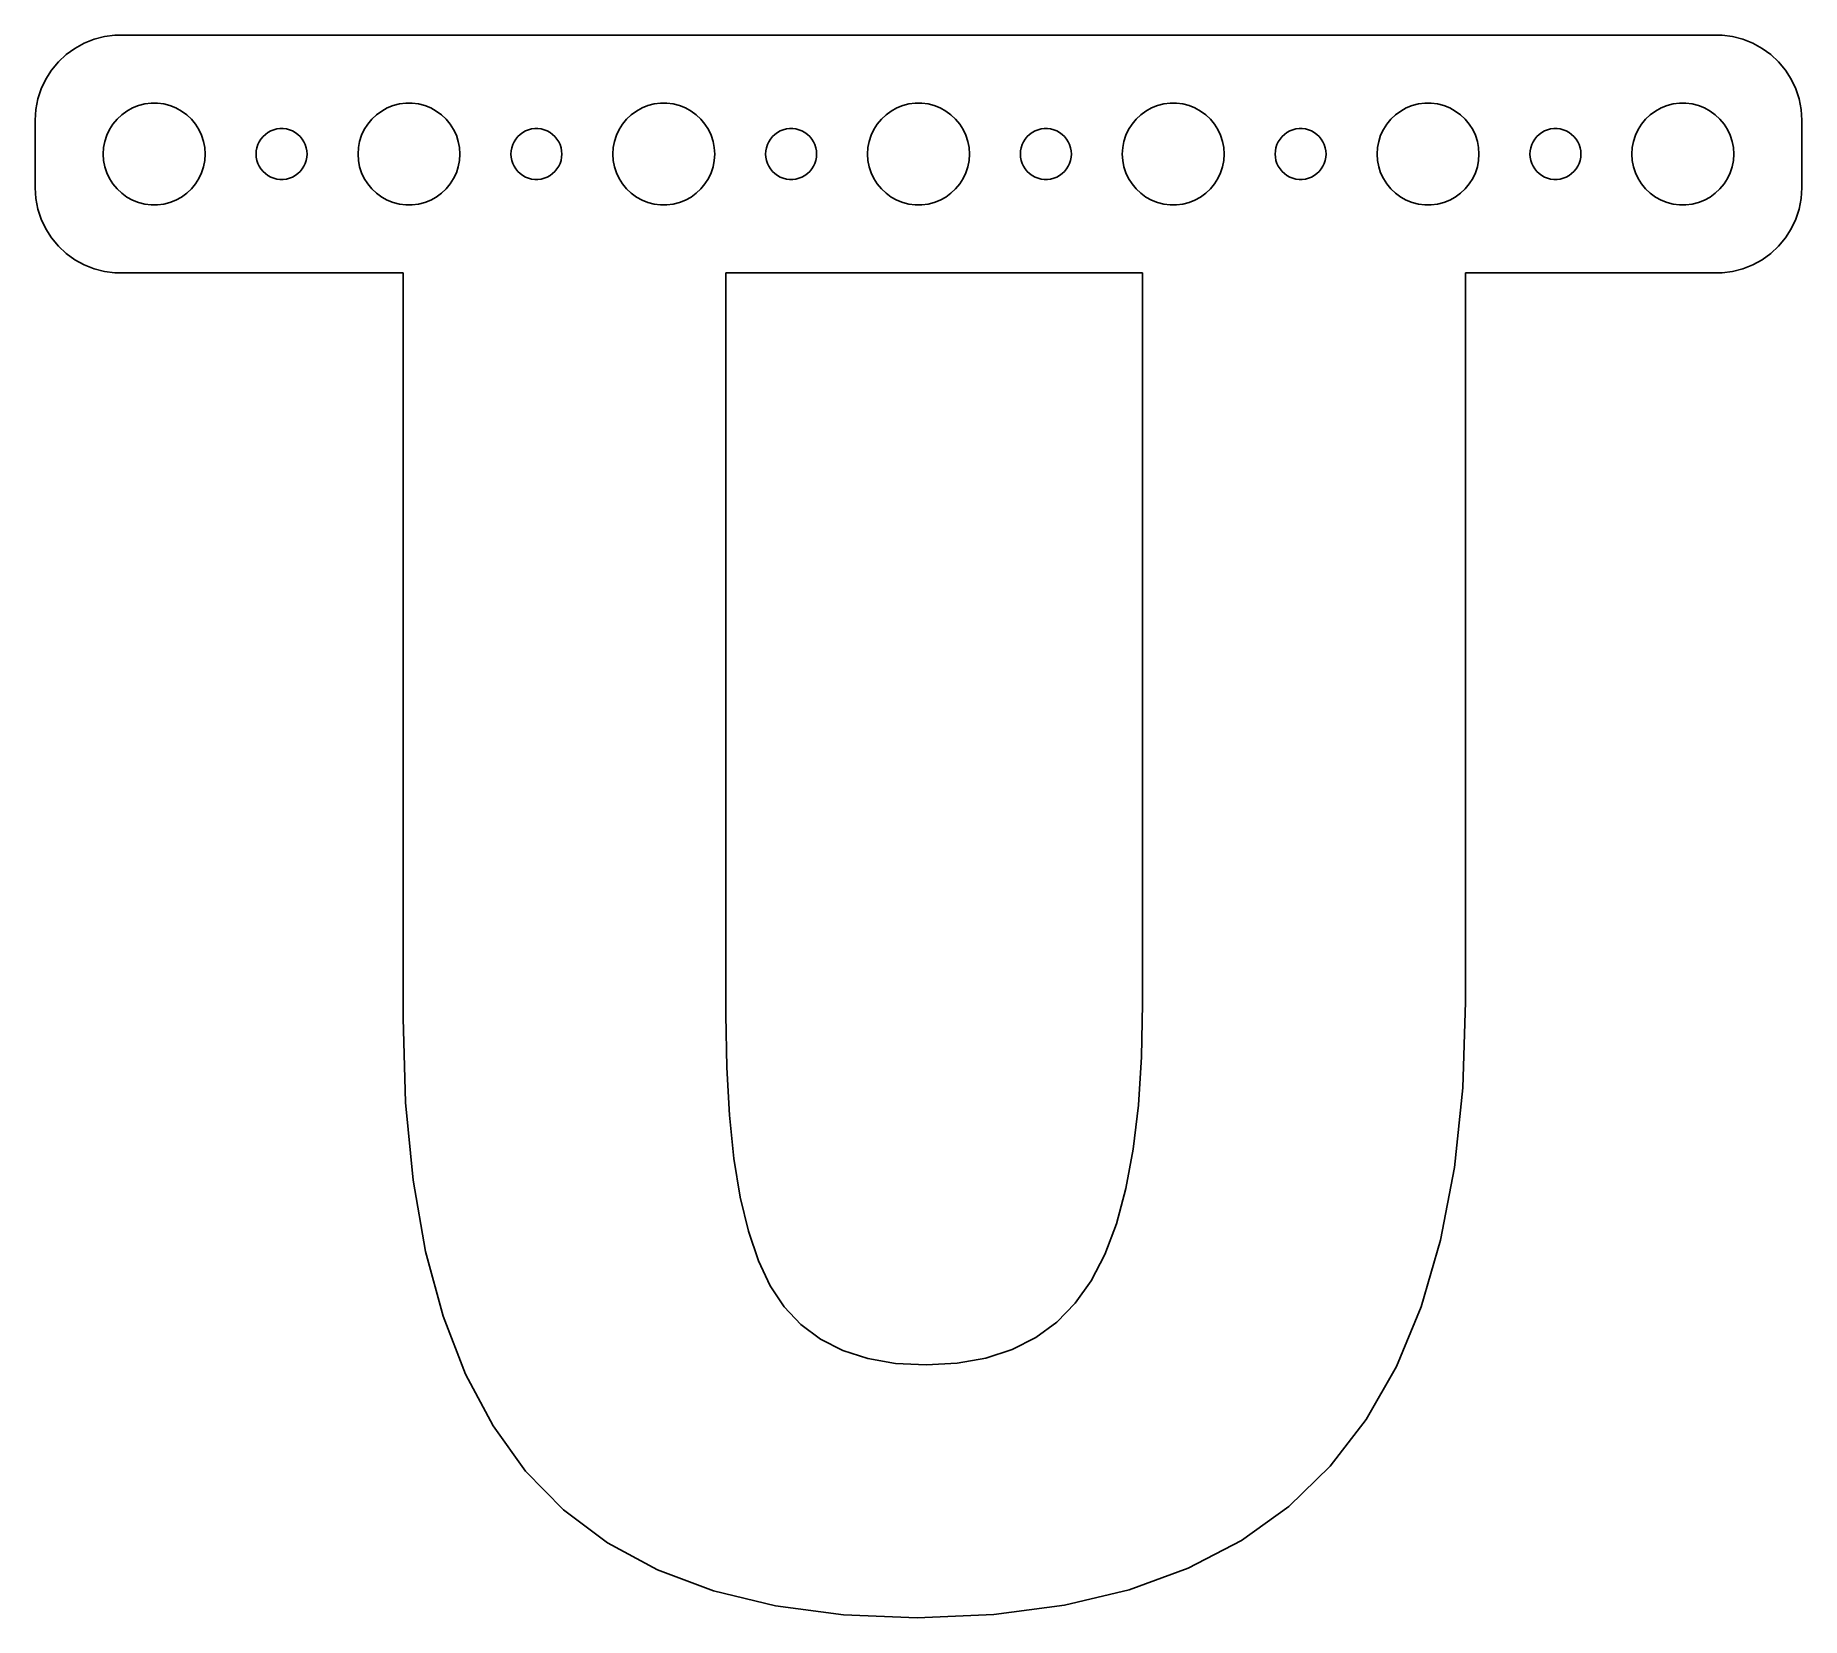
# Model space of a CAD drawing. Header units: metres. Extents: x -52 to 52, y -86 to 7.
import ezdxf

# ---------------------------------------------------------------- set-up
doc = ezdxf.new("R2010")
doc.units = ezdxf.units.M

msp = doc.modelspace()

# ---------------------------------------------------------------- linework, layer by layer
for p, q in [((-49.1289, 6.52412), (-49.6791, 6.22163)), ((-48.5451, 6.75528), (-49.1289, 6.52412)), ((-47.9369, 6.91142), (-48.5451, 6.75528)), ((-47.3139, 6.99013), (-47.9369, 6.91142)), ((47.3139, 6.99013), (-47.3139, 6.99013)), ((47.9369, 6.91142), (47.3139, 6.99013)), ((48.5451, 6.75528), (47.9369, 6.91142)), ((49.1289, 6.52412), (48.5451, 6.75528)), ((49.6791, 6.22163), (49.1289, 6.52412)), ((-50.6448, 5.42273), (-51.0451, 4.93892)), ((-50.1871, 5.85255), (-50.6448, 5.42273)), ((-49.6791, 6.22163), (-50.1871, 5.85255)), ((50.1871, 5.85255), (49.6791, 6.22163)), ((50.6448, 5.42273), (50.1871, 5.85255)), ((51.0451, 4.93892), (50.6448, 5.42273)), ((-51.3815, 4.40877), (-51.6489, 3.84062)), ((-51.0451, 4.93892), (-51.3815, 4.40877)), ((51.3815, 4.40877), (51.0451, 4.93892)), ((51.6489, 3.84062), (51.3815, 4.40877)), ((-51.8429, 3.24344), (-51.9606, 2.62666)), ((-51.6489, 3.84062), (-51.8429, 3.24344)), ((51.8429, 3.24344), (51.6489, 3.84062)), ((51.9606, 2.62666), (51.8429, 3.24344)), ((-51.9606, 2.62666), (-52, 2)), ((-47.1869, 2.05363), (-46.9123, 2.31154)), ((-46.9123, 2.31154), (-46.6075, 2.53297)), ((-46.6075, 2.53297), (-46.2773, 2.71448)), ((-46.2773, 2.71448), (-45.927, 2.85316)), ((-45.927, 2.85316), (-45.5621, 2.94685)), ((-45.5621, 2.94685), (-45.1884, 2.99408)), ((-45.1884, 2.99408), (-44.8116, 2.99408)), ((-44.8116, 2.99408), (-44.4379, 2.94685)), ((-44.4379, 2.94685), (-44.0729, 2.85316)), ((-44.0729, 2.85316), (-43.7227, 2.71448)), ((-43.7227, 2.71448), (-43.3925, 2.53297)), ((-43.3925, 2.53297), (-43.0877, 2.31154)), ((-43.0877, 2.31154), (-42.8131, 2.05363)), ((-32.1869, 2.05363), (-31.9123, 2.31154)), ((-31.9123, 2.31154), (-31.6075, 2.53297)), ((-31.6075, 2.53297), (-31.2773, 2.71448)), ((-31.2773, 2.71448), (-30.927, 2.85316)), ((-30.927, 2.85316), (-30.5621, 2.94685)), ((-30.5621, 2.94685), (-30.1884, 2.99408)), ((-30.1884, 2.99408), (-29.8116, 2.99408)), ((-29.8116, 2.99408), (-29.4379, 2.94685)), ((-29.4379, 2.94685), (-29.0729, 2.85316)), ((-29.0729, 2.85316), (-28.7227, 2.71448)), ((-28.7227, 2.71448), (-28.3925, 2.53297)), ((-28.3925, 2.53297), (-28.0877, 2.31154)), ((-28.0877, 2.31154), (-27.8131, 2.05363)), ((-17.1869, 2.05363), (-16.9123, 2.31154)), ((-16.9123, 2.31154), (-16.6075, 2.53297)), ((-16.6075, 2.53297), (-16.2773, 2.71448)), ((-16.2773, 2.71448), (-15.927, 2.85316)), ((-15.927, 2.85316), (-15.5621, 2.94685)), ((-15.5621, 2.94685), (-15.1884, 2.99408)), ((-15.1884, 2.99408), (-14.8116, 2.99408)), ((-14.8116, 2.99408), (-14.4379, 2.94685)), ((-14.4379, 2.94685), (-14.0729, 2.85316)), ((-14.0729, 2.85316), (-13.7227, 2.71448)), ((-13.7227, 2.71448), (-13.3925, 2.53297)), ((-13.3925, 2.53297), (-13.0877, 2.31154)), ((-13.0877, 2.31154), (-12.8131, 2.05363)), ((-2.1869, 2.05363), (-1.91226, 2.31154)), ((-1.91226, 2.31154), (-1.60747, 2.53297)), ((-1.60747, 2.53297), (-1.27733, 2.71448)), ((-1.27733, 2.71448), (-0.927048, 2.85316)), ((-0.927048, 2.85316), (-0.562134, 2.94685)), ((-0.562134, 2.94685), (-0.18837, 2.99408)), ((-0.18837, 2.99408), (0.18837, 2.99408)), ((0.18837, 2.99408), (0.562134, 2.94685)), ((0.562134, 2.94685), (0.927048, 2.85316)), ((0.927048, 2.85316), (1.27733, 2.71448)), ((1.27733, 2.71448), (1.60747, 2.53297)), ((1.60747, 2.53297), (1.91226, 2.31154)), ((1.91226, 2.31154), (2.1869, 2.05363)), ((12.8131, 2.05363), (13.0877, 2.31154)), ((13.0877, 2.31154), (13.3925, 2.53297)), ((13.3925, 2.53297), (13.7227, 2.71448)), ((13.7227, 2.71448), (14.0729, 2.85316)), ((14.0729, 2.85316), (14.4379, 2.94685)), ((14.4379, 2.94685), (14.8116, 2.99408)), ((14.8116, 2.99408), (15.1884, 2.99408)), ((15.1884, 2.99408), (15.5621, 2.94685)), ((15.5621, 2.94685), (15.927, 2.85316)), ((15.927, 2.85316), (16.2773, 2.71448)), ((16.2773, 2.71448), (16.6075, 2.53297)), ((16.6075, 2.53297), (16.9123, 2.31154)), ((16.9123, 2.31154), (17.1869, 2.05363)), ((27.8131, 2.05363), (28.0877, 2.31154)), ((28.0877, 2.31154), (28.3925, 2.53297)), ((28.3925, 2.53297), (28.7227, 2.71448)), ((28.7227, 2.71448), (29.0729, 2.85316)), ((29.0729, 2.85316), (29.4379, 2.94685)), ((29.4379, 2.94685), (29.8116, 2.99408)), ((29.8116, 2.99408), (30.1884, 2.99408)), ((30.1884, 2.99408), (30.5621, 2.94685)), ((30.5621, 2.94685), (30.927, 2.85316)), ((30.927, 2.85316), (31.2773, 2.71448)), ((31.2773, 2.71448), (31.6075, 2.53297)), ((31.6075, 2.53297), (31.9123, 2.31154)), ((31.9123, 2.31154), (32.1869, 2.05363)), ((42.8131, 2.05363), (43.0877, 2.31154)), ((43.0877, 2.31154), (43.3925, 2.53297)), ((43.3925, 2.53297), (43.7227, 2.71448)), ((43.7227, 2.71448), (44.0729, 2.85316)), ((44.0729, 2.85316), (44.4379, 2.94685)), ((44.4379, 2.94685), (44.8116, 2.99408)), ((44.8116, 2.99408), (45.1884, 2.99408)), ((45.1884, 2.99408), (45.5621, 2.94685)), ((45.5621, 2.94685), (45.927, 2.85316)), ((45.927, 2.85316), (46.2773, 2.71448)), ((46.2773, 2.71448), (46.6075, 2.53297)), ((46.6075, 2.53297), (46.9123, 2.31154)), ((46.9123, 2.31154), (47.1869, 2.05363)), ((52, 2), (51.9606, 2.62666)), ((-52, 2), (-52, -2)), ((-47.9057, 0.746063), (-47.7893, 1.10437)), ((-47.7893, 1.10437), (-47.6289, 1.44525)), ((-47.6289, 1.44525), (-47.427, 1.76335)), ((-47.427, 1.76335), (-47.1869, 2.05363)), ((-42.8131, 2.05363), (-42.5729, 1.76335)), ((-42.5729, 1.76335), (-42.3711, 1.44525)), ((-42.3711, 1.44525), (-42.2107, 1.10437)), ((-42.2107, 1.10437), (-42.0942, 0.746063)), ((-38.5934, 1.02681), (-38.4561, 1.15576)), ((-38.4561, 1.15576), (-38.3037, 1.26648)), ((-38.3037, 1.26648), (-38.1387, 1.35724)), ((-38.1387, 1.35724), (-37.9635, 1.42657)), ((-37.9635, 1.42657), (-37.7811, 1.47342)), ((-37.7811, 1.47342), (-37.5942, 1.49704)), ((-37.5942, 1.49704), (-37.4058, 1.49704)), ((-37.4058, 1.49704), (-37.2189, 1.47342)), ((-37.2189, 1.47342), (-37.0365, 1.42657)), ((-37.0365, 1.42657), (-36.8613, 1.35724)), ((-36.8613, 1.35724), (-36.6963, 1.26648)), ((-36.6963, 1.26648), (-36.5439, 1.15576)), ((-36.5439, 1.15576), (-36.4065, 1.02681)), ((-32.9057, 0.746063), (-32.7893, 1.10437)), ((-32.7893, 1.10437), (-32.6289, 1.44525)), ((-32.6289, 1.44525), (-32.427, 1.76335)), ((-32.427, 1.76335), (-32.1869, 2.05363)), ((-27.8131, 2.05363), (-27.5729, 1.76335)), ((-27.5729, 1.76335), (-27.3711, 1.44525)), ((-27.3711, 1.44525), (-27.2107, 1.10437)), ((-27.2107, 1.10437), (-27.0942, 0.746063)), ((-23.5934, 1.02681), (-23.4561, 1.15576)), ((-23.4561, 1.15576), (-23.3037, 1.26648)), ((-23.3037, 1.26648), (-23.1387, 1.35724)), ((-23.1387, 1.35724), (-22.9635, 1.42657)), ((-22.9635, 1.42657), (-22.7811, 1.47342)), ((-22.7811, 1.47342), (-22.5942, 1.49704)), ((-22.5942, 1.49704), (-22.4058, 1.49704)), ((-22.4058, 1.49704), (-22.2189, 1.47342)), ((-22.2189, 1.47342), (-22.0365, 1.42657)), ((-22.0365, 1.42657), (-21.8613, 1.35724)), ((-21.8613, 1.35724), (-21.6963, 1.26648)), ((-21.6963, 1.26648), (-21.5439, 1.15576)), ((-21.5439, 1.15576), (-21.4065, 1.02681)), ((-17.9057, 0.746063), (-17.7893, 1.10437)), ((-17.7893, 1.10437), (-17.6289, 1.44525)), ((-17.6289, 1.44525), (-17.427, 1.76335)), ((-17.427, 1.76335), (-17.1869, 2.05363)), ((-12.8131, 2.05363), (-12.5729, 1.76335)), ((-12.5729, 1.76335), (-12.3711, 1.44525)), ((-12.3711, 1.44525), (-12.2107, 1.10437)), ((-12.2107, 1.10437), (-12.0942, 0.746063)), ((-8.59344, 1.02681), (-8.45613, 1.15576)), ((-8.45613, 1.15576), (-8.30373, 1.26648)), ((-8.30373, 1.26648), (-8.13866, 1.35724)), ((-8.13866, 1.35724), (-7.96352, 1.42657)), ((-7.96352, 1.42657), (-7.78107, 1.47342)), ((-7.78107, 1.47342), (-7.59418, 1.49704)), ((-7.59418, 1.49704), (-7.40581, 1.49704)), ((-7.40581, 1.49704), (-7.21892, 1.47342)), ((-7.21892, 1.47342), (-7.03647, 1.42657)), ((-7.03647, 1.42657), (-6.86133, 1.35724)), ((-6.86133, 1.35724), (-6.69626, 1.26648)), ((-6.69626, 1.26648), (-6.54385, 1.15576)), ((-6.54385, 1.15576), (-6.40654, 1.02681)), ((-2.90575, 0.746063), (-2.78932, 1.10437)), ((-2.78932, 1.10437), (-2.62891, 1.44525)), ((-2.62891, 1.44525), (-2.42705, 1.76335)), ((-2.42705, 1.76335), (-2.1869, 2.05363)), ((2.1869, 2.05363), (2.42705, 1.76335)), ((2.42705, 1.76335), (2.62891, 1.44525)), ((2.62891, 1.44525), (2.78932, 1.10437)), ((2.78932, 1.10437), (2.90575, 0.746063)), ((6.40654, 1.02681), (6.54385, 1.15576)), ((6.54385, 1.15576), (6.69626, 1.26648)), ((6.69626, 1.26648), (6.86133, 1.35724)), ((6.86133, 1.35724), (7.03647, 1.42657)), ((7.03647, 1.42657), (7.21892, 1.47342)), ((7.21892, 1.47342), (7.40581, 1.49704)), ((7.40581, 1.49704), (7.59418, 1.49704)), ((7.59418, 1.49704), (7.78107, 1.47342)), ((7.78107, 1.47342), (7.96352, 1.42657)), ((7.96352, 1.42657), (8.13866, 1.35724)), ((8.13866, 1.35724), (8.30373, 1.26648)), ((8.30373, 1.26648), (8.45613, 1.15576)), ((8.45613, 1.15576), (8.59344, 1.02681)), ((12.0942, 0.746063), (12.2107, 1.10437)), ((12.2107, 1.10437), (12.3711, 1.44525)), ((12.3711, 1.44525), (12.5729, 1.76335)), ((12.5729, 1.76335), (12.8131, 2.05363)), ((17.1869, 2.05363), (17.427, 1.76335)), ((17.427, 1.76335), (17.6289, 1.44525)), ((17.6289, 1.44525), (17.7893, 1.10437)), ((17.7893, 1.10437), (17.9057, 0.746063)), ((21.4065, 1.02681), (21.5439, 1.15576)), ((21.5439, 1.15576), (21.6963, 1.26648)), ((21.6963, 1.26648), (21.8613, 1.35724)), ((21.8613, 1.35724), (22.0365, 1.42657)), ((22.0365, 1.42657), (22.2189, 1.47342)), ((22.2189, 1.47342), (22.4058, 1.49704)), ((22.4058, 1.49704), (22.5942, 1.49704)), ((22.5942, 1.49704), (22.7811, 1.47342)), ((22.7811, 1.47342), (22.9635, 1.42657)), ((22.9635, 1.42657), (23.1387, 1.35724)), ((23.1387, 1.35724), (23.3037, 1.26648)), ((23.3037, 1.26648), (23.4561, 1.15576)), ((23.4561, 1.15576), (23.5934, 1.02681)), ((27.0942, 0.746063), (27.2107, 1.10437)), ((27.2107, 1.10437), (27.3711, 1.44525)), ((27.3711, 1.44525), (27.5729, 1.76335)), ((27.5729, 1.76335), (27.8131, 2.05363)), ((32.1869, 2.05363), (32.427, 1.76335)), ((32.427, 1.76335), (32.6289, 1.44525)), ((32.6289, 1.44525), (32.7893, 1.10437)), ((32.7893, 1.10437), (32.9057, 0.746063)), ((36.4065, 1.02681), (36.5439, 1.15576)), ((36.5439, 1.15576), (36.6963, 1.26648)), ((36.6963, 1.26648), (36.8613, 1.35724)), ((36.8613, 1.35724), (37.0365, 1.42657)), ((37.0365, 1.42657), (37.2189, 1.47342)), ((37.2189, 1.47342), (37.4058, 1.49704)), ((37.4058, 1.49704), (37.5942, 1.49704)), ((37.5942, 1.49704), (37.7811, 1.47342)), ((37.7811, 1.47342), (37.9635, 1.42657)), ((37.9635, 1.42657), (38.1387, 1.35724)), ((38.1387, 1.35724), (38.3037, 1.26648)), ((38.3037, 1.26648), (38.4561, 1.15576)), ((38.4561, 1.15576), (38.5934, 1.02681)), ((42.0942, 0.746063), (42.2107, 1.10437)), ((42.2107, 1.10437), (42.3711, 1.44525)), ((42.3711, 1.44525), (42.5729, 1.76335)), ((42.5729, 1.76335), (42.8131, 2.05363)), ((47.1869, 2.05363), (47.427, 1.76335)), ((47.427, 1.76335), (47.6289, 1.44525)), ((47.6289, 1.44525), (47.7893, 1.10437)), ((47.7893, 1.10437), (47.9057, 0.746063)), ((52, -2), (52, 2)), ((-48, 0), (-47.9763, 0.375992)), ((-47.9763, -0.375992), (-48, 0)), ((-47.9763, 0.375992), (-47.9057, 0.746063)), ((-42.0942, 0.746063), (-42.0237, 0.375992)), ((-42.0237, 0.375992), (-42, 0)), ((-42, 0), (-42.0237, -0.375992)), ((-39, 0), (-38.9882, 0.187988)), ((-38.9882, -0.187988), (-39, 0)), ((-38.9882, 0.187988), (-38.9529, 0.373032)), ((-38.9529, 0.373032), (-38.8947, 0.552185)), ((-38.8947, 0.552185), (-38.8145, 0.722626)), ((-38.8145, 0.722626), (-38.7135, 0.881668)), ((-38.7135, 0.881668), (-38.5934, 1.02681)), ((-36.4065, 1.02681), (-36.2865, 0.881668)), ((-36.2865, 0.881668), (-36.1855, 0.722626)), ((-36.1855, 0.722626), (-36.1053, 0.552185)), ((-36.1053, 0.552185), (-36.0471, 0.373032)), ((-36.0471, 0.373032), (-36.0118, 0.187988)), ((-36.0118, 0.187988), (-36, 0)), ((-36, 0), (-36.0118, -0.187988)), ((-33, 0), (-32.9763, 0.375992)), ((-32.9763, -0.375992), (-33, 0)), ((-32.9763, 0.375992), (-32.9057, 0.746063)), ((-27.0942, 0.746063), (-27.0237, 0.375992)), ((-27.0237, 0.375992), (-27, 0)), ((-27, 0), (-27.0237, -0.375992)), ((-24, 0), (-23.9882, 0.187988)), ((-23.9882, -0.187988), (-24, 0)), ((-23.9882, 0.187988), (-23.9529, 0.373032)), ((-23.9529, 0.373032), (-23.8947, 0.552185)), ((-23.8947, 0.552185), (-23.8145, 0.722626)), ((-23.8145, 0.722626), (-23.7135, 0.881668)), ((-23.7135, 0.881668), (-23.5934, 1.02681)), ((-21.4065, 1.02681), (-21.2865, 0.881668)), ((-21.2865, 0.881668), (-21.1855, 0.722626)), ((-21.1855, 0.722626), (-21.1053, 0.552185)), ((-21.1053, 0.552185), (-21.0471, 0.373032)), ((-21.0471, 0.373032), (-21.0118, 0.187988)), ((-21.0118, 0.187988), (-21, 0)), ((-21, 0), (-21.0118, -0.187988)), ((-18, 0), (-17.9763, 0.375992)), ((-17.9763, -0.375992), (-18, 0)), ((-17.9763, 0.375992), (-17.9057, 0.746063)), ((-12.0942, 0.746063), (-12.0237, 0.375992)), ((-12.0237, 0.375992), (-12, 0)), ((-12, 0), (-12.0237, -0.375992)), ((-9, 0), (-8.98816, 0.187988)), ((-8.98816, -0.187988), (-9, 0)), ((-8.98816, 0.187988), (-8.95287, 0.373032)), ((-8.95287, 0.373032), (-8.89465, 0.552185)), ((-8.89465, 0.552185), (-8.81445, 0.722626)), ((-8.81445, 0.722626), (-8.71352, 0.881668)), ((-8.71352, 0.881668), (-8.59344, 1.02681)), ((-6.40654, 1.02681), (-6.28647, 0.881668)), ((-6.28647, 0.881668), (-6.18553, 0.722626)), ((-6.18553, 0.722626), (-6.10533, 0.552185)), ((-6.10533, 0.552185), (-6.04712, 0.373032)), ((-6.04712, 0.373032), (-6.01183, 0.187988)), ((-6.01183, 0.187988), (-6, 0)), ((-6, 0), (-6.01183, -0.187988)), ((-3, 0), (-2.97633, 0.375992)), ((-2.97633, -0.375992), (-3, 0)), ((-2.97633, 0.375992), (-2.90575, 0.746063)), ((2.90575, 0.746063), (2.97633, 0.375992)), ((2.97633, 0.375992), (3, 0)), ((3, 0), (2.97633, -0.375992)), ((6, 0), (6.01183, 0.187988)), ((6.01183, -0.187988), (6, 0)), ((6.01183, 0.187988), (6.04712, 0.373032)), ((6.04712, 0.373032), (6.10533, 0.552185)), ((6.10533, 0.552185), (6.18553, 0.722626)), ((6.18553, 0.722626), (6.28647, 0.881668)), ((6.28647, 0.881668), (6.40654, 1.02681)), ((8.59344, 1.02681), (8.71352, 0.881668)), ((8.71352, 0.881668), (8.81445, 0.722626)), ((8.81445, 0.722626), (8.89465, 0.552185)), ((8.89465, 0.552185), (8.95287, 0.373032)), ((8.95287, 0.373032), (8.98816, 0.187988)), ((8.98816, 0.187988), (9, 0)), ((9, 0), (8.98816, -0.187988)), ((12, 0), (12.0237, 0.375992)), ((12.0237, -0.375992), (12, 0)), ((12.0237, 0.375992), (12.0942, 0.746063)), ((17.9057, 0.746063), (17.9763, 0.375992)), ((17.9763, 0.375992), (18, 0)), ((18, 0), (17.9763, -0.375992)), ((21, 0), (21.0118, 0.187988)), ((21.0118, -0.187988), (21, 0)), ((21.0118, 0.187988), (21.0471, 0.373032)), ((21.0471, 0.373032), (21.1053, 0.552185)), ((21.1053, 0.552185), (21.1855, 0.722626)), ((21.1855, 0.722626), (21.2865, 0.881668)), ((21.2865, 0.881668), (21.4065, 1.02681)), ((23.5934, 1.02681), (23.7135, 0.881668)), ((23.7135, 0.881668), (23.8145, 0.722626)), ((23.8145, 0.722626), (23.8947, 0.552185)), ((23.8947, 0.552185), (23.9529, 0.373032)), ((23.9529, 0.373032), (23.9882, 0.187988)), ((23.9882, 0.187988), (24, 0)), ((24, 0), (23.9882, -0.187988)), ((27, 0), (27.0237, 0.375992)), ((27.0237, -0.375992), (27, 0)), ((27.0237, 0.375992), (27.0942, 0.746063)), ((32.9057, 0.746063), (32.9763, 0.375992)), ((32.9763, 0.375992), (33, 0)), ((33, 0), (32.9763, -0.375992)), ((36, 0), (36.0118, 0.187988)), ((36.0118, -0.187988), (36, 0)), ((36.0118, 0.187988), (36.0471, 0.373032)), ((36.0471, 0.373032), (36.1053, 0.552185)), ((36.1053, 0.552185), (36.1855, 0.722626)), ((36.1855, 0.722626), (36.2865, 0.881668)), ((36.2865, 0.881668), (36.4065, 1.02681)), ((38.5934, 1.02681), (38.7135, 0.881668)), ((38.7135, 0.881668), (38.8145, 0.722626)), ((38.8145, 0.722626), (38.8947, 0.552185)), ((38.8947, 0.552185), (38.9529, 0.373032)), ((38.9529, 0.373032), (38.9882, 0.187988)), ((38.9882, 0.187988), (39, 0)), ((39, 0), (38.9882, -0.187988)), ((42, 0), (42.0237, 0.375992)), ((42.0237, -0.375992), (42, 0)), ((42.0237, 0.375992), (42.0942, 0.746063)), ((47.9057, 0.746063), (47.9763, 0.375992)), ((47.9763, 0.375992), (48, 0)), ((48, 0), (47.9763, -0.375992)), ((-47.9057, -0.746063), (-47.9763, -0.375992)), ((-47.7893, -1.10437), (-47.9057, -0.746063)), ((-42.0942, -0.746063), (-42.2107, -1.10437)), ((-42.0237, -0.375992), (-42.0942, -0.746063)), ((-38.9529, -0.373032), (-38.9882, -0.187988)), ((-38.8947, -0.552185), (-38.9529, -0.373032)), ((-38.8145, -0.722626), (-38.8947, -0.552185)), ((-38.7135, -0.881668), (-38.8145, -0.722626)), ((-38.5934, -1.02681), (-38.7135, -0.881668)), ((-38.4561, -1.15576), (-38.5934, -1.02681)), ((-36.4065, -1.02681), (-36.5439, -1.15576)), ((-36.2865, -0.881668), (-36.4065, -1.02681)), ((-36.1855, -0.722626), (-36.2865, -0.881668)), ((-36.1053, -0.552185), (-36.1855, -0.722626)), ((-36.0471, -0.373032), (-36.1053, -0.552185)), ((-36.0118, -0.187988), (-36.0471, -0.373032)), ((-32.9057, -0.746063), (-32.9763, -0.375992)), ((-32.7893, -1.10437), (-32.9057, -0.746063)), ((-27.0942, -0.746063), (-27.2107, -1.10437)), ((-27.0237, -0.375992), (-27.0942, -0.746063)), ((-23.9529, -0.373032), (-23.9882, -0.187988)), ((-23.8947, -0.552185), (-23.9529, -0.373032)), ((-23.8145, -0.722626), (-23.8947, -0.552185)), ((-23.7135, -0.881668), (-23.8145, -0.722626)), ((-23.5934, -1.02681), (-23.7135, -0.881668)), ((-23.4561, -1.15576), (-23.5934, -1.02681)), ((-21.4065, -1.02681), (-21.5439, -1.15576)), ((-21.2865, -0.881668), (-21.4065, -1.02681)), ((-21.1855, -0.722626), (-21.2865, -0.881668)), ((-21.1053, -0.552185), (-21.1855, -0.722626)), ((-21.0471, -0.373032), (-21.1053, -0.552185)), ((-21.0118, -0.187988), (-21.0471, -0.373032)), ((-17.9057, -0.746063), (-17.9763, -0.375992)), ((-17.7893, -1.10437), (-17.9057, -0.746063)), ((-12.0942, -0.746063), (-12.2107, -1.10437)), ((-12.0237, -0.375992), (-12.0942, -0.746063)), ((-8.95287, -0.373032), (-8.98816, -0.187988)), ((-8.89465, -0.552185), (-8.95287, -0.373032)), ((-8.81445, -0.722626), (-8.89465, -0.552185)), ((-8.71352, -0.881668), (-8.81445, -0.722626)), ((-8.59344, -1.02681), (-8.71352, -0.881668)), ((-8.45613, -1.15576), (-8.59344, -1.02681)), ((-6.40654, -1.02681), (-6.54385, -1.15576)), ((-6.28647, -0.881668), (-6.40654, -1.02681)), ((-6.18553, -0.722626), (-6.28647, -0.881668)), ((-6.10533, -0.552185), (-6.18553, -0.722626)), ((-6.04712, -0.373032), (-6.10533, -0.552185)), ((-6.01183, -0.187988), (-6.04712, -0.373032)), ((-2.90575, -0.746063), (-2.97633, -0.375992)), ((-2.78932, -1.10437), (-2.90575, -0.746063)), ((2.90575, -0.746063), (2.78932, -1.10437)), ((2.97633, -0.375992), (2.90575, -0.746063)), ((6.04712, -0.373032), (6.01183, -0.187988)), ((6.10533, -0.552185), (6.04712, -0.373032)), ((6.18553, -0.722626), (6.10533, -0.552185)), ((6.28647, -0.881668), (6.18553, -0.722626)), ((6.40654, -1.02681), (6.28647, -0.881668)), ((6.54385, -1.15576), (6.40654, -1.02681)), ((8.59344, -1.02681), (8.45613, -1.15576)), ((8.71352, -0.881668), (8.59344, -1.02681)), ((8.81445, -0.722626), (8.71352, -0.881668)), ((8.89465, -0.552185), (8.81445, -0.722626)), ((8.95287, -0.373032), (8.89465, -0.552185)), ((8.98816, -0.187988), (8.95287, -0.373032)), ((12.0942, -0.746063), (12.0237, -0.375992)), ((12.2107, -1.10437), (12.0942, -0.746063)), ((17.9057, -0.746063), (17.7893, -1.10437)), ((17.9763, -0.375992), (17.9057, -0.746063)), ((21.0471, -0.373032), (21.0118, -0.187988)), ((21.1053, -0.552185), (21.0471, -0.373032)), ((21.1855, -0.722626), (21.1053, -0.552185)), ((21.2865, -0.881668), (21.1855, -0.722626)), ((21.4065, -1.02681), (21.2865, -0.881668)), ((21.5439, -1.15576), (21.4065, -1.02681)), ((23.5934, -1.02681), (23.4561, -1.15576)), ((23.7135, -0.881668), (23.5934, -1.02681)), ((23.8145, -0.722626), (23.7135, -0.881668)), ((23.8947, -0.552185), (23.8145, -0.722626)), ((23.9529, -0.373032), (23.8947, -0.552185)), ((23.9882, -0.187988), (23.9529, -0.373032)), ((27.0942, -0.746063), (27.0237, -0.375992)), ((27.2107, -1.10437), (27.0942, -0.746063)), ((32.9057, -0.746063), (32.7893, -1.10437)), ((32.9763, -0.375992), (32.9057, -0.746063)), ((36.0471, -0.373032), (36.0118, -0.187988)), ((36.1053, -0.552185), (36.0471, -0.373032)), ((36.1855, -0.722626), (36.1053, -0.552185)), ((36.2865, -0.881668), (36.1855, -0.722626)), ((36.4065, -1.02681), (36.2865, -0.881668)), ((36.5439, -1.15576), (36.4065, -1.02681)), ((38.5934, -1.02681), (38.4561, -1.15576)), ((38.7135, -0.881668), (38.5934, -1.02681)), ((38.8145, -0.722626), (38.7135, -0.881668)), ((38.8947, -0.552185), (38.8145, -0.722626)), ((38.9529, -0.373032), (38.8947, -0.552185)), ((38.9882, -0.187988), (38.9529, -0.373032)), ((42.0942, -0.746063), (42.0237, -0.375992)), ((42.2107, -1.10437), (42.0942, -0.746063)), ((47.9057, -0.746063), (47.7893, -1.10437)), ((47.9763, -0.375992), (47.9057, -0.746063)), ((-52, -2), (-51.9606, -2.62666)), ((-47.6289, -1.44525), (-47.7893, -1.10437)), ((-47.427, -1.76335), (-47.6289, -1.44525)), ((-47.1869, -2.05363), (-47.427, -1.76335)), ((-46.9123, -2.31154), (-47.1869, -2.05363)), ((-42.8131, -2.05363), (-43.0877, -2.31154)), ((-42.5729, -1.76335), (-42.8131, -2.05363)), ((-42.3711, -1.44525), (-42.5729, -1.76335)), ((-42.2107, -1.10437), (-42.3711, -1.44525)), ((-38.3037, -1.26648), (-38.4561, -1.15576)), ((-38.1387, -1.35724), (-38.3037, -1.26648)), ((-37.9635, -1.42657), (-38.1387, -1.35724)), ((-37.7811, -1.47342), (-37.9635, -1.42657)), ((-37.5942, -1.49704), (-37.7811, -1.47342)), ((-37.4058, -1.49704), (-37.5942, -1.49704)), ((-37.2189, -1.47342), (-37.4058, -1.49704)), ((-37.0365, -1.42657), (-37.2189, -1.47342)), ((-36.8613, -1.35724), (-37.0365, -1.42657)), ((-36.6963, -1.26648), (-36.8613, -1.35724)), ((-36.5439, -1.15576), (-36.6963, -1.26648)), ((-32.6289, -1.44525), (-32.7893, -1.10437)), ((-32.427, -1.76335), (-32.6289, -1.44525)), ((-32.1869, -2.05363), (-32.427, -1.76335)), ((-31.9123, -2.31154), (-32.1869, -2.05363)), ((-27.8131, -2.05363), (-28.0877, -2.31154)), ((-27.5729, -1.76335), (-27.8131, -2.05363)), ((-27.3711, -1.44525), (-27.5729, -1.76335)), ((-27.2107, -1.10437), (-27.3711, -1.44525)), ((-23.3037, -1.26648), (-23.4561, -1.15576)), ((-23.1387, -1.35724), (-23.3037, -1.26648)), ((-22.9635, -1.42657), (-23.1387, -1.35724)), ((-22.7811, -1.47342), (-22.9635, -1.42657)), ((-22.5942, -1.49704), (-22.7811, -1.47342)), ((-22.4058, -1.49704), (-22.5942, -1.49704)), ((-22.2189, -1.47342), (-22.4058, -1.49704)), ((-22.0365, -1.42657), (-22.2189, -1.47342)), ((-21.8613, -1.35724), (-22.0365, -1.42657)), ((-21.6963, -1.26648), (-21.8613, -1.35724)), ((-21.5439, -1.15576), (-21.6963, -1.26648)), ((-17.6289, -1.44525), (-17.7893, -1.10437)), ((-17.427, -1.76335), (-17.6289, -1.44525)), ((-17.1869, -2.05363), (-17.427, -1.76335)), ((-16.9123, -2.31154), (-17.1869, -2.05363)), ((-12.8131, -2.05363), (-13.0877, -2.31154)), ((-12.5729, -1.76335), (-12.8131, -2.05363)), ((-12.3711, -1.44525), (-12.5729, -1.76335)), ((-12.2107, -1.10437), (-12.3711, -1.44525)), ((-8.30373, -1.26648), (-8.45613, -1.15576)), ((-8.13866, -1.35724), (-8.30373, -1.26648)), ((-7.96352, -1.42657), (-8.13866, -1.35724)), ((-7.78107, -1.47342), (-7.96352, -1.42657)), ((-7.59418, -1.49704), (-7.78107, -1.47342)), ((-7.40581, -1.49704), (-7.59418, -1.49704)), ((-7.21892, -1.47342), (-7.40581, -1.49704)), ((-7.03647, -1.42657), (-7.21892, -1.47342)), ((-6.86133, -1.35724), (-7.03647, -1.42657)), ((-6.69626, -1.26648), (-6.86133, -1.35724)), ((-6.54385, -1.15576), (-6.69626, -1.26648)), ((-2.62891, -1.44525), (-2.78932, -1.10437)), ((-2.42705, -1.76335), (-2.62891, -1.44525)), ((-2.1869, -2.05363), (-2.42705, -1.76335)), ((-1.91226, -2.31154), (-2.1869, -2.05363)), ((2.1869, -2.05363), (1.91226, -2.31154)), ((2.42705, -1.76335), (2.1869, -2.05363)), ((2.62891, -1.44525), (2.42705, -1.76335)), ((2.78932, -1.10437), (2.62891, -1.44525)), ((6.69626, -1.26648), (6.54385, -1.15576)), ((6.86133, -1.35724), (6.69626, -1.26648)), ((7.03647, -1.42657), (6.86133, -1.35724)), ((7.21892, -1.47342), (7.03647, -1.42657)), ((7.40581, -1.49704), (7.21892, -1.47342)), ((7.59418, -1.49704), (7.40581, -1.49704)), ((7.78107, -1.47342), (7.59418, -1.49704)), ((7.96352, -1.42657), (7.78107, -1.47342)), ((8.13866, -1.35724), (7.96352, -1.42657)), ((8.30373, -1.26648), (8.13866, -1.35724)), ((8.45613, -1.15576), (8.30373, -1.26648)), ((12.3711, -1.44525), (12.2107, -1.10437)), ((12.5729, -1.76335), (12.3711, -1.44525)), ((12.8131, -2.05363), (12.5729, -1.76335)), ((13.0877, -2.31154), (12.8131, -2.05363)), ((17.1869, -2.05363), (16.9123, -2.31154)), ((17.427, -1.76335), (17.1869, -2.05363)), ((17.6289, -1.44525), (17.427, -1.76335)), ((17.7893, -1.10437), (17.6289, -1.44525)), ((21.6963, -1.26648), (21.5439, -1.15576)), ((21.8613, -1.35724), (21.6963, -1.26648)), ((22.0365, -1.42657), (21.8613, -1.35724)), ((22.2189, -1.47342), (22.0365, -1.42657)), ((22.4058, -1.49704), (22.2189, -1.47342)), ((22.5942, -1.49704), (22.4058, -1.49704)), ((22.7811, -1.47342), (22.5942, -1.49704)), ((22.9635, -1.42657), (22.7811, -1.47342)), ((23.1387, -1.35724), (22.9635, -1.42657)), ((23.3037, -1.26648), (23.1387, -1.35724)), ((23.4561, -1.15576), (23.3037, -1.26648)), ((27.3711, -1.44525), (27.2107, -1.10437)), ((27.5729, -1.76335), (27.3711, -1.44525)), ((27.8131, -2.05363), (27.5729, -1.76335)), ((28.0877, -2.31154), (27.8131, -2.05363)), ((32.1869, -2.05363), (31.9123, -2.31154)), ((32.427, -1.76335), (32.1869, -2.05363)), ((32.6289, -1.44525), (32.427, -1.76335)), ((32.7893, -1.10437), (32.6289, -1.44525)), ((36.6963, -1.26648), (36.5439, -1.15576)), ((36.8613, -1.35724), (36.6963, -1.26648)), ((37.0365, -1.42657), (36.8613, -1.35724)), ((37.2189, -1.47342), (37.0365, -1.42657)), ((37.4058, -1.49704), (37.2189, -1.47342)), ((37.5942, -1.49704), (37.4058, -1.49704)), ((37.7811, -1.47342), (37.5942, -1.49704)), ((37.9635, -1.42657), (37.7811, -1.47342)), ((38.1387, -1.35724), (37.9635, -1.42657)), ((38.3037, -1.26648), (38.1387, -1.35724)), ((38.4561, -1.15576), (38.3037, -1.26648)), ((42.3711, -1.44525), (42.2107, -1.10437)), ((42.5729, -1.76335), (42.3711, -1.44525)), ((42.8131, -2.05363), (42.5729, -1.76335)), ((43.0877, -2.31154), (42.8131, -2.05363)), ((47.1869, -2.05363), (46.9123, -2.31154)), ((47.427, -1.76335), (47.1869, -2.05363)), ((47.6289, -1.44525), (47.427, -1.76335)), ((47.7893, -1.10437), (47.6289, -1.44525)), ((51.9606, -2.62666), (52, -2)), ((-51.9606, -2.62666), (-51.8429, -3.24344)), ((-46.6075, -2.53297), (-46.9123, -2.31154)), ((-46.2773, -2.71448), (-46.6075, -2.53297)), ((-45.927, -2.85316), (-46.2773, -2.71448)), ((-45.5621, -2.94685), (-45.927, -2.85316)), ((-45.1884, -2.99408), (-45.5621, -2.94685)), ((-44.8116, -2.99408), (-45.1884, -2.99408)), ((-44.4379, -2.94685), (-44.8116, -2.99408)), ((-44.0729, -2.85316), (-44.4379, -2.94685)), ((-43.7227, -2.71448), (-44.0729, -2.85316)), ((-43.3925, -2.53297), (-43.7227, -2.71448)), ((-43.0877, -2.31154), (-43.3925, -2.53297)), ((-31.6075, -2.53297), (-31.9123, -2.31154)), ((-31.2773, -2.71448), (-31.6075, -2.53297)), ((-30.927, -2.85316), (-31.2773, -2.71448)), ((-30.5621, -2.94685), (-30.927, -2.85316)), ((-30.1884, -2.99408), (-30.5621, -2.94685)), ((-29.8116, -2.99408), (-30.1884, -2.99408)), ((-29.4379, -2.94685), (-29.8116, -2.99408)), ((-29.0729, -2.85316), (-29.4379, -2.94685)), ((-28.7227, -2.71448), (-29.0729, -2.85316)), ((-28.3925, -2.53297), (-28.7227, -2.71448)), ((-28.0877, -2.31154), (-28.3925, -2.53297)), ((-16.6075, -2.53297), (-16.9123, -2.31154)), ((-16.2773, -2.71448), (-16.6075, -2.53297)), ((-15.927, -2.85316), (-16.2773, -2.71448)), ((-15.5621, -2.94685), (-15.927, -2.85316)), ((-15.1884, -2.99408), (-15.5621, -2.94685)), ((-14.8116, -2.99408), (-15.1884, -2.99408)), ((-14.4379, -2.94685), (-14.8116, -2.99408)), ((-14.0729, -2.85316), (-14.4379, -2.94685)), ((-13.7227, -2.71448), (-14.0729, -2.85316)), ((-13.3925, -2.53297), (-13.7227, -2.71448)), ((-13.0877, -2.31154), (-13.3925, -2.53297)), ((-1.60747, -2.53297), (-1.91226, -2.31154)), ((-1.27733, -2.71448), (-1.60747, -2.53297)), ((-0.927048, -2.85316), (-1.27733, -2.71448)), ((-0.562134, -2.94685), (-0.927048, -2.85316)), ((-0.18837, -2.99408), (-0.562134, -2.94685)), ((0.18837, -2.99408), (-0.18837, -2.99408)), ((0.562134, -2.94685), (0.18837, -2.99408)), ((0.927048, -2.85316), (0.562134, -2.94685)), ((1.27733, -2.71448), (0.927048, -2.85316)), ((1.60747, -2.53297), (1.27733, -2.71448)), ((1.91226, -2.31154), (1.60747, -2.53297)), ((13.3925, -2.53297), (13.0877, -2.31154)), ((13.7227, -2.71448), (13.3925, -2.53297)), ((14.0729, -2.85316), (13.7227, -2.71448)), ((14.4379, -2.94685), (14.0729, -2.85316)), ((14.8116, -2.99408), (14.4379, -2.94685)), ((15.1884, -2.99408), (14.8116, -2.99408)), ((15.5621, -2.94685), (15.1884, -2.99408)), ((15.927, -2.85316), (15.5621, -2.94685)), ((16.2773, -2.71448), (15.927, -2.85316)), ((16.6075, -2.53297), (16.2773, -2.71448)), ((16.9123, -2.31154), (16.6075, -2.53297)), ((28.3925, -2.53297), (28.0877, -2.31154)), ((28.7227, -2.71448), (28.3925, -2.53297)), ((29.0729, -2.85316), (28.7227, -2.71448)), ((29.4379, -2.94685), (29.0729, -2.85316)), ((29.8116, -2.99408), (29.4379, -2.94685)), ((30.1884, -2.99408), (29.8116, -2.99408)), ((30.5621, -2.94685), (30.1884, -2.99408)), ((30.927, -2.85316), (30.5621, -2.94685)), ((31.2773, -2.71448), (30.927, -2.85316)), ((31.6075, -2.53297), (31.2773, -2.71448)), ((31.9123, -2.31154), (31.6075, -2.53297)), ((43.3925, -2.53297), (43.0877, -2.31154)), ((43.7227, -2.71448), (43.3925, -2.53297)), ((44.0729, -2.85316), (43.7227, -2.71448)), ((44.4379, -2.94685), (44.0729, -2.85316)), ((44.8116, -2.99408), (44.4379, -2.94685)), ((45.1884, -2.99408), (44.8116, -2.99408)), ((45.5621, -2.94685), (45.1884, -2.99408)), ((45.927, -2.85316), (45.5621, -2.94685)), ((46.2773, -2.71448), (45.927, -2.85316)), ((46.6075, -2.53297), (46.2773, -2.71448)), ((46.9123, -2.31154), (46.6075, -2.53297)), ((51.8429, -3.24344), (51.9606, -2.62666)), ((-51.8429, -3.24344), (-51.6489, -3.84062)), ((-51.6489, -3.84062), (-51.3815, -4.40877)), ((51.3815, -4.40877), (51.6489, -3.84062)), ((51.6489, -3.84062), (51.8429, -3.24344)), ((-51.3815, -4.40877), (-51.0451, -4.93892)), ((-51.0451, -4.93892), (-50.6448, -5.42273)), ((50.6448, -5.42273), (51.0451, -4.93892)), ((51.0451, -4.93892), (51.3815, -4.40877)), ((-50.6448, -5.42273), (-50.1871, -5.85255)), ((-50.1871, -5.85255), (-49.6791, -6.22163)), ((-49.6791, -6.22163), (-49.1289, -6.52412)), ((49.1289, -6.52412), (49.6791, -6.22163)), ((49.6791, -6.22163), (50.1871, -5.85255)), ((50.1871, -5.85255), (50.6448, -5.42273)), ((-49.1289, -6.52412), (-48.5451, -6.75528)), ((-48.5451, -6.75528), (-47.9369, -6.91142)), ((-47.9369, -6.91142), (-47.3139, -6.99013)), ((-47.3139, -6.99013), (-30.3513, -6.99013)), ((-30.3513, -6.99013), (-30.3513, -50.8915)), ((-11.3466, -50.6986), (-11.3466, -6.99013)), ((-11.3466, -6.99013), (13.1976, -6.99013)), ((13.1976, -6.99013), (13.1976, -50.0536)), ((32.2023, -49.9253), (32.2023, -6.99013)), ((32.2023, -6.99013), (47.3139, -6.99013)), ((47.3139, -6.99013), (47.9369, -6.91142)), ((47.9369, -6.91142), (48.5451, -6.75528)), ((48.5451, -6.75528), (49.1289, -6.52412)), ((-30.3513, -50.8915), (-30.2041, -55.8532)), ((-11.2933, -53.7849), (-11.3466, -50.6986)), ((13.1976, -50.0536), (13.1358, -53.1629)), ((32.04, -54.9955), (32.2023, -49.9253)), ((-11.1336, -56.6017), (-11.2933, -53.7849)), ((13.1358, -53.1629), (12.9505, -56.012)), ((31.5529, -59.6778), (32.04, -54.9955)), ((-30.2041, -55.8532), (-29.7623, -60.431)), ((12.9505, -56.012), (12.6415, -58.6007)), ((-10.8674, -59.1491), (-11.1336, -56.6017)), ((-10.4948, -61.4269), (-10.8674, -59.1491)), ((12.6415, -58.6007), (12.209, -60.9292)), ((30.741, -63.9724), (31.5529, -59.6778)), ((-29.7623, -60.431), (-29.0261, -64.6249)), ((12.209, -60.9292), (11.6529, -62.9973)), ((-10.0156, -63.4352), (-10.4948, -61.4269)), ((-9.42998, -65.1741), (-10.0156, -63.4352)), ((11.6529, -62.9973), (10.9732, -64.8052)), ((29.6044, -67.879), (30.741, -63.9724)), ((-29.0261, -64.6249), (-27.9953, -68.4349)), ((-8.73788, -66.6434), (-9.42998, -65.1741)), ((10.9732, -64.8052), (10.17, -66.3527)), ((10.17, -66.3527), (9.22997, -67.6689)), ((-7.91167, -67.8825), (-8.73788, -66.6434)), ((-27.9953, -68.4349), (-26.6701, -71.8611)), ((-6.92374, -68.9309), (-7.91167, -67.8825)), ((9.22997, -67.6689), (8.14006, -68.7826)), ((28.143, -71.3979), (29.6044, -67.879)), ((-5.77405, -69.7887), (-6.92374, -68.9309)), ((8.14006, -68.7826), (6.90025, -69.6938)), ((-4.46265, -70.4559), (-5.77405, -69.7887)), ((-2.9895, -70.9324), (-4.46265, -70.4559)), ((5.51053, -70.4025), (3.97092, -70.9087)), ((6.90025, -69.6938), (5.51053, -70.4025)), ((-1.35463, -71.2183), (-2.9895, -70.9324)), ((0.441956, -71.3136), (-1.35463, -71.2183)), ((2.28139, -71.2124), (0.441956, -71.3136)), ((3.97092, -70.9087), (2.28139, -71.2124)), ((26.3569, -74.5289), (28.143, -71.3979)), ((-26.6701, -71.8611), (-25.0503, -74.9034)), ((24.2461, -77.272), (26.3569, -74.5289)), ((-25.0503, -74.9034), (-23.1361, -77.5618)), ((-23.1361, -77.5618), (-20.8984, -79.8521)), ((21.8013, -79.6392), (24.2461, -77.272)), ((-20.8984, -79.8521), (-18.3084, -81.79)), ((19.0134, -81.6422), (21.8013, -79.6392)), ((-18.3084, -81.79), (-15.366, -83.3756)), ((15.8824, -83.281), (19.0134, -81.6422)), ((-15.366, -83.3756), (-12.0713, -84.6089)), ((12.4082, -84.5556), (15.8824, -83.281)), ((-12.0713, -84.6089), (-8.42416, -85.4897)), ((8.59097, -85.4661), (12.4082, -84.5556)), ((-8.42416, -85.4897), (-4.42473, -86.0183)), ((-4.42473, -86.0183), (-0.072937, -86.1944)), ((-0.072937, -86.1944), (4.43057, -86.0124)), ((4.43057, -86.0124), (8.59097, -85.4661))]:
    msp.add_line(p, q)

doc.saveas('drawing.dxf')
